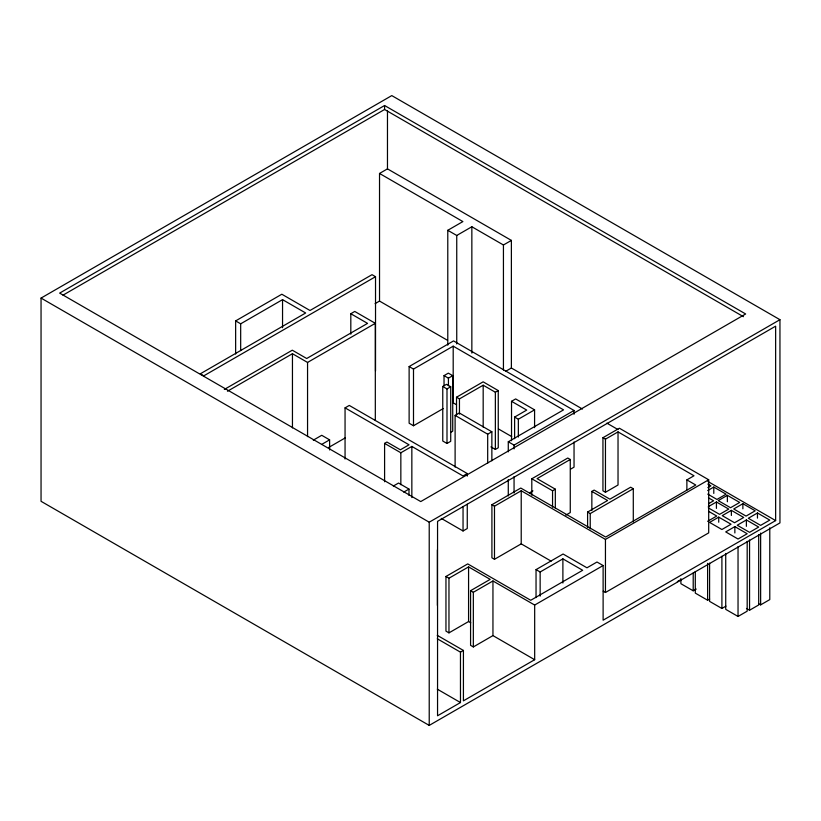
<?xml version="1.0" encoding="UTF-8"?>
<svg xmlns="http://www.w3.org/2000/svg" width="821" height="821" viewBox="0 0 821 821"><rect width="100%" height="100%" fill="white"/><g stroke="black" fill="none" stroke-linecap="round" stroke-linejoin="round"><path stroke-width="1.23" d="M41.05 298.085L391.781 95.595L779.95 319.697L779.95 522.915L429.219 725.405L41.05 501.303L41.05 298.085L429.219 522.197L779.95 319.697M384.587 105.509L59.656 293.107L420.742 501.569L745.663 313.981L384.587 105.509L384.587 109.491L743.446 316.68M62.991 295.17L384.587 109.491M447.527 340.325L379.528 301.071L379.528 173.457L387.471 168.859L511.38 240.399L511.38 368.013L582.448 409.043M235.637 354.036L235.637 320.898L281.829 294.226L309.999 310.492L372.026 274.676L375.525 276.698L375.525 371.02M235.637 320.898L240.676 323.813L282.547 299.644L305.669 312.986L200.314 373.812L203.813 375.833L375.525 276.698M447.784 345.159L447.784 230.301L462.89 221.578L379.528 173.457M447.784 230.301L456.743 235.473L471.849 226.75L503.437 244.986L511.38 240.399M350.813 334.188L350.813 313.725L354.754 311.446L375.32 323.32L375.32 420.526M224.318 389.441L292.297 350.198L306.705 358.51L367.551 323.382L350.813 313.725M375.094 303.626L379.528 301.071M227.458 391.237L292.45 353.718L307.557 362.441L375.32 323.32M443.268 408.55L413.497 425.75L409.125 423.226L409.125 366.556L453.541 340.91L574.043 410.479L574.043 414.256M345.056 459.011L345.056 407.863L349.274 405.43L467.262 473.543L467.262 476.098M409.125 366.556L413.497 369.081L453.192 346.154L563.555 409.864L508.281 441.78L508.281 451.858M313.294 440.169L321.729 435.294L329.611 439.851L329.611 449.949M321.904 444.294L329.611 439.851M444.028 385.726L444.028 375.638L448.348 373.145L452.73 375.679L452.73 431.158L450.575 432.4M444.028 375.638L448.42 378.163L452.73 375.679M328.667 447.466L345.323 437.85M442.765 386.486L446.491 384.331L450.719 386.773L450.719 441.318L446.993 443.463L442.765 441.031L442.765 386.486L446.993 388.918L450.719 386.773M456.527 415.005L456.527 397.21L483.138 381.837L498.255 390.57L498.255 447.773L495.361 449.436L490.927 446.881M505.428 371.461L511.38 368.013M456.527 397.21L459.452 398.893L483.179 385.203L495.361 392.233L498.255 390.57M384.597 481.753L384.597 443.391L386.927 442.047L400.371 449.805L409.043 444.797L345.056 407.863M455.111 467.098L455.111 415.385L459.288 412.973L491.861 431.774L491.861 460.786M384.597 443.391L400.843 452.771L411.844 446.419L463.044 475.975L467.262 473.543M511.524 440.733L511.524 401.305L515.65 398.924L534.584 409.853L534.584 427.669M393.321 486.053L398.544 483.035L408.991 489.07L408.991 495.381M514.613 438.691L514.613 417.068L526.723 410.079L511.524 401.305M455.111 415.385L487.684 434.186L491.861 431.774M514.613 417.068L518.349 419.223L534.584 409.853M403.768 492.087L408.991 489.07M508.281 441.78L514.059 445.115L574.043 410.479M531.803 495.227L531.803 478.787L567.763 458.026L570.267 459.473L570.267 512.571L565.843 515.126M602.942 437.716L605.457 439.163L618.028 431.897L618.028 485.006L605.457 492.261L602.942 490.814L602.942 437.716L619.393 428.223L708.697 479.782L708.697 532.88L605.446 592.495L603.23 591.212M551.148 561.143L521.222 543.861L494.488 559.296L491.912 557.808L491.912 504.71L520.781 488.043L605.662 537.047L695.777 485.026L686.879 479.885L686.879 490.014M570.267 459.473L537.078 478.633L555.324 489.172L555.324 508.137M491.912 504.71L494.488 506.198L521.222 490.763L605.446 539.397L708.697 479.782M441.257 518.39L463.044 530.971L467.262 528.539L467.262 504.238M529.607 492.805L532.942 490.876M570.708 469.078L574.043 467.149L574.043 441.965M531.803 478.787L552.554 490.773L555.324 489.172M591.849 510.57L591.849 491.41L594.147 490.086L609.9 499.178L630.651 487.202L633.289 488.721L633.289 521.93M470.741 622.79L468.575 621.538L448.964 632.868L445.957 631.123L445.957 576.475L467.734 563.904L530.725 600.274L582.674 570.277L562.888 558.855L540.146 571.991L536.041 569.62L536.041 597.585M445.957 576.475L448.964 578.22L468.575 566.89L490.188 579.369L470.577 590.689L470.577 645.337L473.337 646.938L492.949 635.608L534.676 659.704L534.676 605.056L603.117 565.546L603.117 620.194L775.64 520.586L775.64 326.173L437.552 521.366L437.552 715.779L460.468 702.55L460.468 652.161L437.285 638.779M587.59 527.39L587.59 512.058L607.602 500.512L591.849 491.41M587.59 512.058L590.227 513.577L633.289 488.721M470.577 590.689L473.337 592.29L492.949 580.97L534.676 605.056M686.879 479.885L694.002 475.77L618.028 431.897M536.041 569.62L563.083 554.011L586.964 567.804L596.99 562.016L603.117 565.546M707.866 487.623L710.914 485.868L707.835 484.092M707.692 490.578L713.788 487.058L726.103 494.17L716.969 499.445L707.733 494.109M708.502 503.735L713.582 500.8L708.451 497.834M727.375 495.34L718.231 500.625L730.557 507.727L739.69 502.452L727.375 495.34L727.375 501.744M708.297 506.67L716.425 501.98L728.74 509.092L719.596 514.367L708.307 507.85M460.468 652.161L463.424 650.448L463.424 700.836L534.676 659.704M707.61 521.314L716.754 516.04L708.544 511.298M718.724 517.127L709.59 522.402L721.905 529.514L731.039 524.239L718.724 517.127L718.724 522.228M731.378 510.364L722.234 515.639L734.549 522.751L743.693 517.476L731.378 510.364L731.378 515.455M742.872 503.694L733.728 508.979L746.053 516.091L755.187 510.806L742.872 503.694L742.872 508.815M757.465 512.981L748.321 518.267L760.636 525.368L769.78 520.093L757.465 512.981L757.465 518.113M734.857 526.63L725.723 531.905L738.038 539.017L747.182 533.742L734.857 526.63L734.857 532.973M746.381 519.95L737.237 525.224L749.552 532.336L758.696 527.061L746.381 519.95L746.381 526.333M677.325 581.627L680.373 579.862M680.896 578.61L680.896 583.7L693.211 590.812L696.259 589.057M695.295 571.478L695.295 593.111L707.61 600.223L709.642 599.053M709.59 563.155L709.59 601.362L721.905 608.474L725.959 606.124M725.723 553.487L725.723 609.346L738.038 616.458L747.182 611.183L747.182 541.357M746.474 608.453L749.552 610.239L758.696 604.954L758.696 534.728M758.583 603.692L760.636 604.872L769.78 599.597L769.78 527.79M606.873 423.143L617.977 429.557M707.907 481.486L775.64 520.586M456.507 404.732L453.192 402.824L453.192 346.154M498.439 428.942L511.688 436.587M437.224 635.321L463.424 650.448M437.285 689.158L460.468 702.55M760.636 533.065L760.636 604.872M749.552 540.002L749.552 610.239M738.038 546.632L738.038 616.458M721.905 556.258L721.905 608.474M716.425 501.98L716.425 508.384M713.788 487.058L713.788 493.421M707.61 563.319L707.61 600.223M693.211 573.007L693.211 590.812M605.457 439.163L605.457 492.261M605.446 539.397L605.446 592.495M590.227 513.577L590.227 528.909M562.888 558.855L562.888 583.002M552.554 490.773L552.554 507.204M540.146 571.991L540.146 596.138M521.222 490.763L521.222 543.861M518.349 419.223L518.349 437.039M514.059 445.115L514.059 448.892M514.059 476.601L514.059 492.969M508.281 479.556L508.281 495.925M503.437 244.986L503.437 370.055M495.361 392.233L495.361 449.436M494.488 506.198L494.488 559.296M492.949 580.97L492.949 635.608M487.684 434.186L487.684 463.198M483.179 385.203L483.179 427.146M473.337 592.29L473.337 646.938M471.849 226.75L471.849 353.092M468.575 566.89L468.575 621.538M463.044 506.67L463.044 530.971M459.452 398.893L459.452 414.153M456.743 235.473L456.743 343.948M448.964 578.22L448.964 632.868M448.42 378.163L448.42 385.737M446.993 388.918L446.993 443.463M437.377 549.844L437.377 605.416M429.219 522.197L429.219 725.405M413.497 369.081L413.497 425.75M411.844 446.419L411.844 497.577M400.843 452.771L400.843 484.739M387.471 110.886L387.471 168.859M307.557 362.441L307.557 436.628M292.45 353.718L292.45 427.905M282.547 299.644L282.547 327.682M240.676 323.813L240.676 350.577"/></g></svg>
